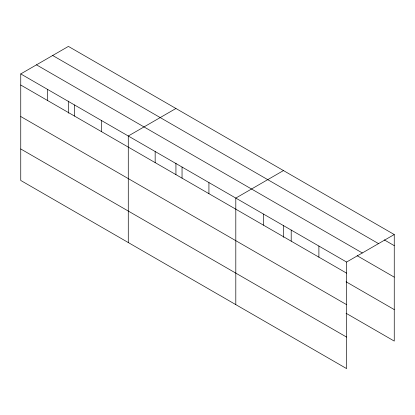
<?xml version="1.0" encoding="UTF-8"?>
<svg xmlns="http://www.w3.org/2000/svg" width="415" height="415" viewBox="0 0 415 415"><rect width="100%" height="100%" fill="white"/><g stroke="black" fill="none" stroke-linecap="round" stroke-linejoin="round"><path stroke-width="0.62" d="M346.592 304.651L346.592 262.047L20.75 73.922L20.75 180.463L346.592 368.593L346.592 304.651L20.75 116.522M346.058 313.252L394.25 341.078L394.25 234.537L68.408 46.407L20.75 73.922M175.934 108.491L128.276 136.006L128.276 242.547M283.461 170.57L235.808 198.085L235.808 304.626M346.592 262.047L394.25 234.537M384.28 239.886L394.25 245.644M52.679 55.491L378.522 243.615M36.478 64.844L362.321 252.968M357.139 255.707L394.25 277.137M20.75 85.028L346.592 273.153M346.058 281.759L394.25 309.585M20.75 148.969L346.592 337.094M318.896 246.059L318.896 257.165M291.2 230.066L291.2 241.172M283.461 225.262L283.461 237.349M263.504 214.078L263.504 225.184M208.927 182.564L208.927 193.675M182.045 167.043L182.045 178.154M175.934 163.178L175.934 174.632M155.163 151.527L155.163 162.633M101.395 120.485L101.395 131.591M74.513 104.964L74.513 116.07M68.408 101.099L68.408 113.186M47.632 89.443L47.632 100.549"/></g></svg>
